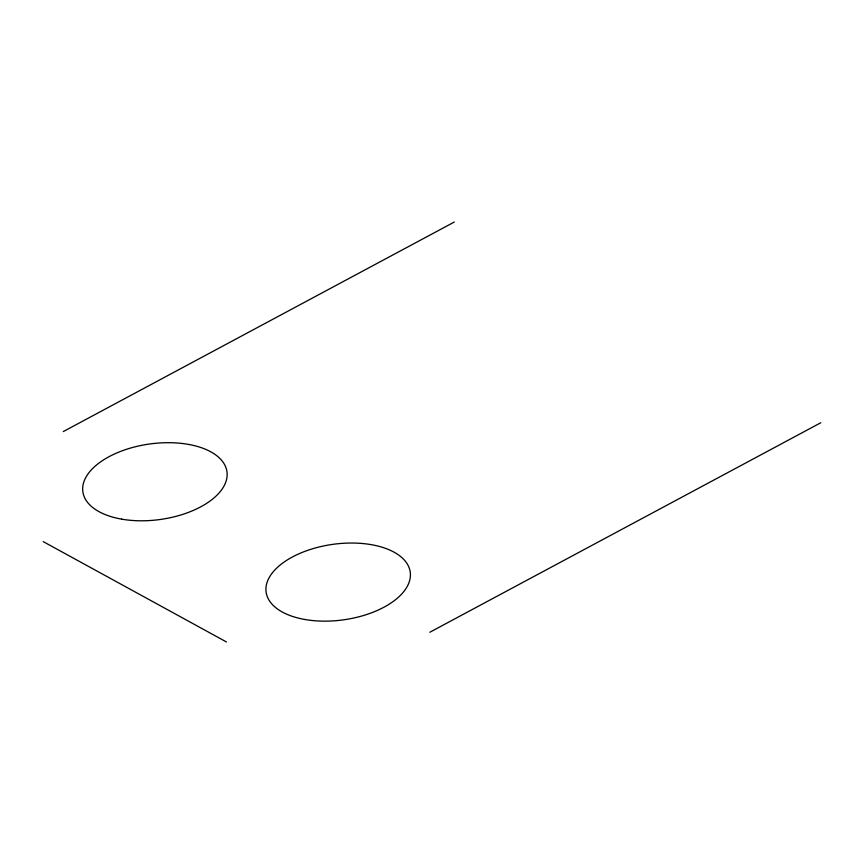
<?xml version="1.0" encoding="UTF-8"?>
<svg xmlns="http://www.w3.org/2000/svg" width="864" height="864" viewBox="0 0 864 864"><rect width="100%" height="100%" fill="white"/><g stroke="black" fill="none" stroke-linecap="round" stroke-linejoin="round"><path stroke-width="1.3" d="M63.288 431.568L454.291 222.037M429.797 632.264L820.8 422.744M43.2 541.609L226.454 641.963M304.862 619.488A72.738 38.113 -7.9 0 0 410.346 573.167A72.738 38.113 -7.9 0 0 299.311 553.63A72.738 38.113 -7.9 0 0 304.862 619.488M121.597 519.134A72.738 38.113 -7.9 0 0 227.081 472.813A72.738 38.113 -7.9 0 0 116.057 453.276A72.738 38.113 -7.9 0 0 121.597 519.134"/></g></svg>
